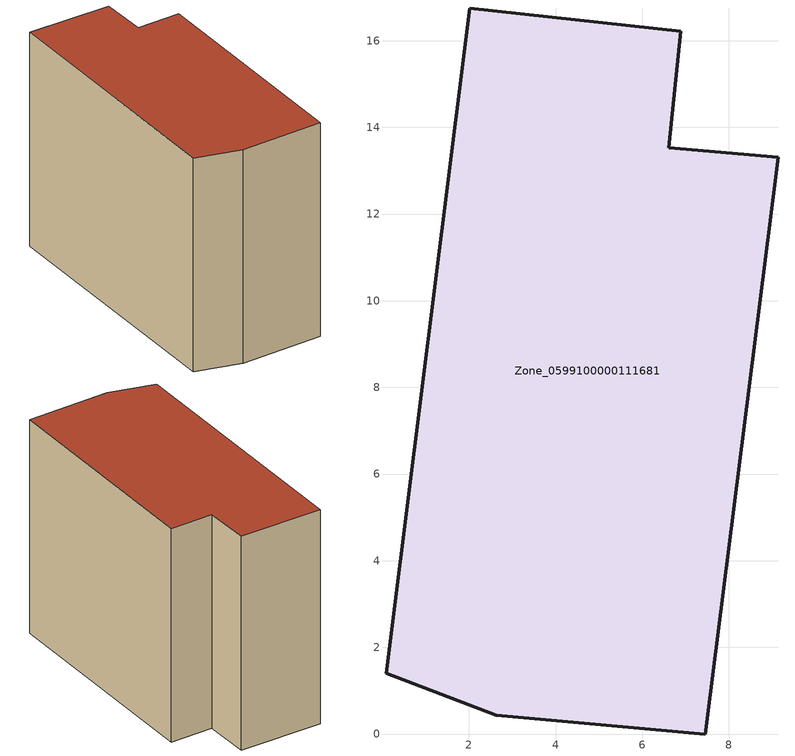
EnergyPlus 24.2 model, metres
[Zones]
Zone_0599100000111681
 floor ground (C_G): 6.61,13.53 9.14,13.31 7.45,0 2.63,0.43 0.09,1.4 2.02,16.75 6.89,16.21 z0
 wall outside (C_F): 2.63,0.43 7.45,0 9.14,13.31 6.61,13.53 6.89,16.21 2.02,16.75 0.09,1.4 2.63,0.43 z0:12.67
 roof outside (C_R): 0.09,1.4 2.63,0.43 7.45,0 9.14,13.31 6.61,13.53 6.89,16.21 2.02,16.75 z12.67
[BUILDING]
Pand.0599100000111681: North Axis=0; Terrain=City; Loads Convergence Tolerance Value=0.04; Temperature Convergence Tolerance Value=0.4; Solar Distribution=FullExterior; Maximum Number of Warmup Days=25; Minimum Number of Warmup Days=1
[Site:Location]
Rotterdam.The.Hague.AP_ZH_NLD Design_Conditions: Latitude=51.96; Longitude=4.45; Time Zone=1; Elevation=-4.5
[SITE:GROUNDTEMPERATURE:BUILDINGSURFACE]
18, 18, 18, 18, 18, 18, 18, 18, 18, 18, 18, 18
[MATERIAL] Thermal Absorptance=0.9; Solar Absorptance=0.7; Visible Absorptance=0.7
Name | Roughness | Thickness | Conductivity | Density | Specific Heat
G.TI.1946 | MediumSmooth | 0.15 | 1 | 540 | 1210
F.TI.1946 | Rough | 0.3 | 0.857143 | 1920 | 840
R.TI.1946 | MediumRough | 0.2 | 0.1 | 1500 | 1000
[CONSTRUCTION]
C_G: G.TI.1946
C_F: F.TI.1946
C_R: R.TI.1946
[ZONE]
Zone_0599100000111681: Type=1; Multiplier=1; Ceiling Height=Autocalculate; Volume=Autocalculate; Floor Area=autocalculate; Part of Total Floor Area=Yes
[ZONEINFILTRATION:DESIGNFLOWRATE]
Infil_Zone_0599100000111681: Zone or ZoneList or Space or SpaceList=Zone_0599100000111681; Schedule=AlwaysOn; Design Flow Rate Calculation Method=Flow/Area; Flow Rate per Floor Area=0.003; Constant Term Coefficient=1; Temperature Term Coefficient=0; Velocity Term Coefficient=0; Velocity Squared Term Coefficient=0
[HVACTEMPLATE:ZONE:IDEALLOADSAIRSYSTEM]
Zone_0599100000111681: Maximum Heating Supply Air Temperature=50; Minimum Cooling Supply Air Temperature=13; Maximum Heating Supply Air Humidity Ratio=0.0156; Minimum Cooling Supply Air Humidity Ratio=0.0077; Heating Limit=NoLimit; Cooling Limit=NoLimit; Dehumidification Control Type=ConstantSensibleHeatRatio; Cooling Sensible Heat Ratio=0.7; Dehumidification Setpoint=60; Humidification Control Type=None; Humidification Setpoint=30; Outdoor Air Method=None; Outdoor Air Flow Rate per Person=0.00944; Outdoor Air Flow Rate per Zone Floor Area=0; Outdoor Air Flow Rate per Zone=0; Demand Controlled Ventilation Type=None; Outdoor Air Economizer Type=NoEconomizer; Heat Recovery Type=None; Sensible Heat Recovery Effectiveness=0.7; Latent Heat Recovery Effectiveness=0.65
[ZONECONTROL:THERMOSTAT]
ThermostatControl_Zone_0599100000111681: Zone or ZoneList=Zone_0599100000111681; Control Type Schedule=DualSetpointControlType; Control 1=Thermostat_Zone_0599100000111681; Temperature Difference Between Cutout And Setpoint=0
[THERMOSTATSETPOINT:DUALSETPOINT]
Thermostat_Zone_0599100000111681: Heating Setpoint Temperature Schedule=HeatingSetpoint_Zone_0599100000111681; Cooling Setpoint Temperature Schedule=CoolingSetpoint_Zone_0599100000111681
[SCHEDULE:COMPACT]
HeatingSetpoint_Zone_0599100000111681: Through: 12/31, For: AllDays, Until: 24:00, 21
CoolingSetpoint_Zone_0599100000111681: Through: 12/31, For: AllDays, Until: 24:00, 24
DualSetpointControlType: Through: 12/31, For: AllDays, Until: 24:00, 4
AlwaysOn: Through: 12/31, For: AllDays, Until: 24:00, 1
